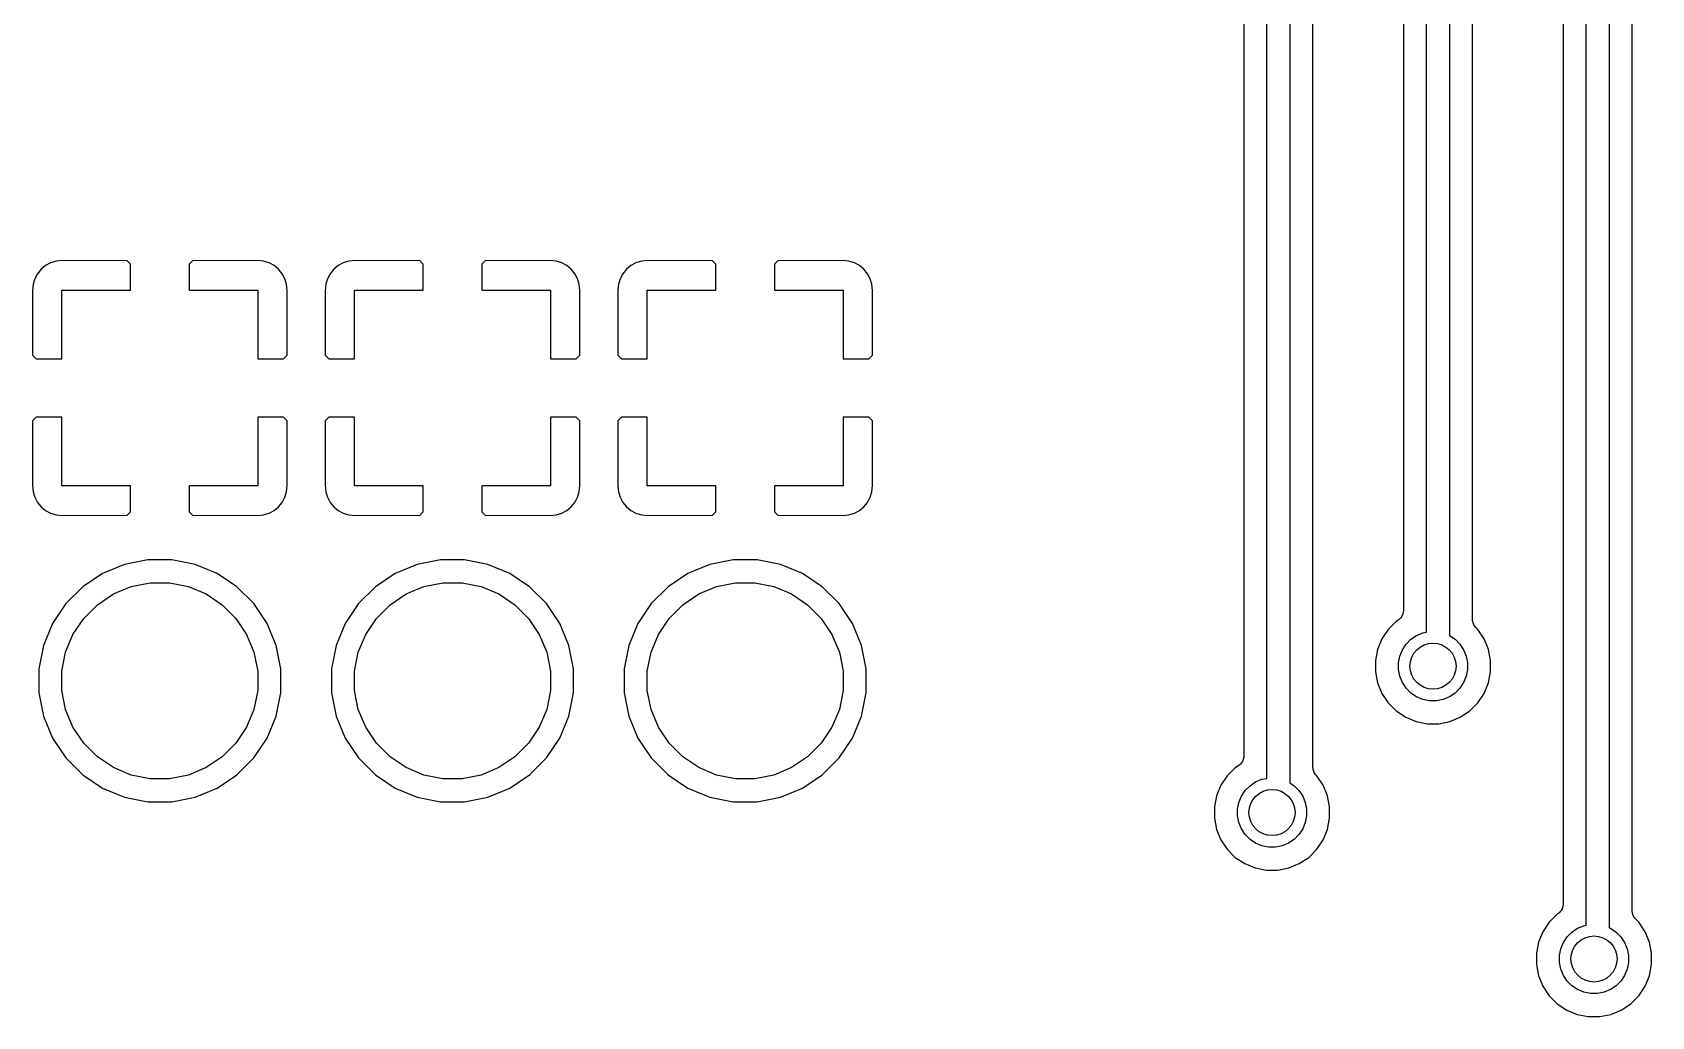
# Model space of a CAD drawing. Extents: x 49 to 143, y -158 to -38.
# Drawn here: x 64.93 to 78.99, y -61.97 to -53.43 of the extents above; entities that cross this region are included whole.
import ezdxf

# ---------------------------------------------------------------- set-up
doc = ezdxf.new("R2010")
doc.units = 0
doc.layers.add('BLACK', color=7, linetype='CONTINUOUS')

msp = doc.modelspace()

# ---------------------------------------------------------------- linework, layer by layer
at = {"layer": 'BLACK', "linetype": 'CONTINUOUS'}
for p, q in [((77.032, -58.6335), (77.032, -44.6918)), ((77.232, -44.6918), (77.232, -58.6627)), ((76.832, -47.2324), (76.832, -58.4449)), ((77.432, -58.5225), (77.432, -47.2324)), ((75.647, -59.9011), (75.647, -47.5318)), ((75.847, -47.5318), (75.847, -59.9408)), ((78.417, -61.1758), (78.417, -47.5318)), ((78.617, -47.5318), (78.617, -61.1975)), ((75.447, -47.7609), (75.447, -59.7069)), ((76.047, -59.8045), (76.047, -47.7609)), ((78.217, -47.7609), (78.217, -60.9929)), ((78.817, -61.0505), (78.817, -47.7609)), ((65.0095, -55.4845), (64.9778, -55.5232)), ((65.0482, -55.4528), (65.0095, -55.4845)), ((65.0923, -55.4292), (65.0482, -55.4528)), ((65.1402, -55.4147), (65.0923, -55.4292)), ((65.1948, -55.4093), (65.1402, -55.4147)), ((65.756, -55.4109), (65.1948, -55.4093)), ((65.786, -55.4409), (65.756, -55.4109)), ((65.786, -55.665), (65.786, -55.4409)), ((66.324, -55.4109), (66.294, -55.4409)), ((66.294, -55.4409), (66.294, -55.665)), ((66.8852, -55.4093), (66.324, -55.4109)), ((66.9398, -55.4147), (66.8852, -55.4093)), ((66.9877, -55.4292), (66.9398, -55.4147)), ((67.0318, -55.4528), (66.9877, -55.4292)), ((67.0705, -55.4845), (67.0318, -55.4528)), ((67.1022, -55.5232), (67.0705, -55.4845)), ((67.5495, -55.4845), (67.5178, -55.5232)), ((67.5882, -55.4528), (67.5495, -55.4845)), ((67.6323, -55.4292), (67.5882, -55.4528)), ((67.6802, -55.4147), (67.6323, -55.4292)), ((67.7348, -55.4093), (67.6802, -55.4147)), ((68.296, -55.4109), (67.7348, -55.4093)), ((68.326, -55.4409), (68.296, -55.4109)), ((68.326, -55.665), (68.326, -55.4409)), ((68.864, -55.4109), (68.834, -55.4409)), ((68.834, -55.4409), (68.834, -55.665)), ((69.4252, -55.4093), (68.864, -55.4109)), ((69.4798, -55.4147), (69.4252, -55.4093)), ((69.5277, -55.4292), (69.4798, -55.4147)), ((69.5718, -55.4528), (69.5277, -55.4292)), ((69.6105, -55.4845), (69.5718, -55.4528)), ((69.6422, -55.5232), (69.6105, -55.4845)), ((70.0895, -55.4845), (70.0578, -55.5232)), ((70.1282, -55.4528), (70.0895, -55.4845)), ((70.1723, -55.4292), (70.1282, -55.4528)), ((70.2202, -55.4147), (70.1723, -55.4292)), ((70.2748, -55.4093), (70.2202, -55.4147)), ((70.836, -55.4109), (70.2748, -55.4093)), ((70.866, -55.4409), (70.836, -55.4109)), ((70.866, -55.665), (70.866, -55.4409)), ((71.404, -55.4109), (71.374, -55.4409)), ((71.374, -55.4409), (71.374, -55.665)), ((71.9652, -55.4093), (71.404, -55.4109)), ((72.0198, -55.4147), (71.9652, -55.4093)), ((72.0677, -55.4292), (72.0198, -55.4147)), ((72.1118, -55.4528), (72.0677, -55.4292)), ((72.1505, -55.4845), (72.1118, -55.4528)), ((72.1822, -55.5232), (72.1505, -55.4845)), ((64.9397, -55.6152), (64.9343, -55.6698)), ((64.9542, -55.5673), (64.9397, -55.6152)), ((64.9778, -55.5232), (64.9542, -55.5673)), ((67.1258, -55.5673), (67.1022, -55.5232)), ((67.1403, -55.6152), (67.1258, -55.5673)), ((67.1457, -55.6698), (67.1403, -55.6152)), ((67.4797, -55.6152), (67.4743, -55.6698)), ((67.4942, -55.5673), (67.4797, -55.6152)), ((67.5178, -55.5232), (67.4942, -55.5673)), ((69.6658, -55.5673), (69.6422, -55.5232)), ((69.6803, -55.6152), (69.6658, -55.5673)), ((69.6857, -55.6698), (69.6803, -55.6152)), ((70.0197, -55.6152), (70.0143, -55.6698)), ((70.0342, -55.5673), (70.0197, -55.6152)), ((70.0578, -55.5232), (70.0342, -55.5673)), ((72.2058, -55.5673), (72.1822, -55.5232)), ((72.2203, -55.6152), (72.2058, -55.5673)), ((72.2257, -55.6698), (72.2203, -55.6152)), ((64.9343, -55.6698), (64.9359, -56.231)), ((65.19, -56.261), (65.19, -55.665)), ((65.19, -55.665), (65.786, -55.665)), ((66.294, -55.665), (66.89, -55.665)), ((66.89, -55.665), (66.89, -56.261)), ((67.1441, -56.231), (67.1457, -55.6698)), ((67.4743, -55.6698), (67.4759, -56.231)), ((67.73, -56.261), (67.73, -55.665)), ((67.73, -55.665), (68.326, -55.665)), ((68.834, -55.665), (69.43, -55.665)), ((69.43, -55.665), (69.43, -56.261)), ((69.6841, -56.231), (69.6857, -55.6698)), ((70.0143, -55.6698), (70.0159, -56.231)), ((70.27, -56.261), (70.27, -55.665)), ((70.27, -55.665), (70.866, -55.665)), ((71.374, -55.665), (71.97, -55.665)), ((71.97, -55.665), (71.97, -56.261)), ((72.2241, -56.231), (72.2257, -55.6698)), ((64.9359, -56.231), (64.9659, -56.261)), ((64.9659, -56.261), (65.19, -56.261)), ((66.89, -56.261), (67.1141, -56.261)), ((67.1141, -56.261), (67.1441, -56.231)), ((67.4759, -56.231), (67.5059, -56.261)), ((67.5059, -56.261), (67.73, -56.261)), ((69.43, -56.261), (69.6541, -56.261)), ((69.6541, -56.261), (69.6841, -56.231)), ((70.0159, -56.231), (70.0459, -56.261)), ((70.0459, -56.261), (70.27, -56.261)), ((71.97, -56.261), (72.1941, -56.261)), ((72.1941, -56.261), (72.2241, -56.231)), ((64.9359, -56.799), (64.9343, -57.3602)), ((64.9659, -56.769), (64.9359, -56.799)), ((65.19, -56.769), (64.9659, -56.769)), ((65.19, -57.365), (65.19, -56.769)), ((66.89, -56.769), (66.89, -57.365)), ((67.1141, -56.769), (66.89, -56.769)), ((67.1441, -56.799), (67.1141, -56.769)), ((67.1457, -57.3602), (67.1441, -56.799)), ((67.4759, -56.799), (67.4743, -57.3602)), ((67.5059, -56.769), (67.4759, -56.799)), ((67.73, -56.769), (67.5059, -56.769)), ((67.73, -57.365), (67.73, -56.769)), ((69.43, -56.769), (69.43, -57.365)), ((69.6541, -56.769), (69.43, -56.769)), ((69.6841, -56.799), (69.6541, -56.769)), ((69.6857, -57.3602), (69.6841, -56.799)), ((70.0159, -56.799), (70.0143, -57.3602)), ((70.0459, -56.769), (70.0159, -56.799)), ((70.27, -56.769), (70.0459, -56.769)), ((70.27, -57.365), (70.27, -56.769)), ((71.97, -56.769), (71.97, -57.365)), ((72.1941, -56.769), (71.97, -56.769)), ((72.2241, -56.799), (72.1941, -56.769)), ((72.2257, -57.3602), (72.2241, -56.799)), ((64.9343, -57.3602), (64.9397, -57.4148)), ((64.9397, -57.4148), (64.9542, -57.4627)), ((64.9542, -57.4627), (64.9778, -57.5068)), ((65.786, -57.365), (65.19, -57.365)), ((65.786, -57.5891), (65.786, -57.365)), ((66.89, -57.365), (66.294, -57.365)), ((66.294, -57.365), (66.294, -57.5891)), ((67.1022, -57.5068), (67.1258, -57.4627)), ((67.1258, -57.4627), (67.1403, -57.4148)), ((67.1403, -57.4148), (67.1457, -57.3602)), ((67.4743, -57.3602), (67.4797, -57.4148)), ((67.4797, -57.4148), (67.4942, -57.4627)), ((67.4942, -57.4627), (67.5178, -57.5068)), ((68.326, -57.365), (67.73, -57.365)), ((68.326, -57.5891), (68.326, -57.365)), ((69.43, -57.365), (68.834, -57.365)), ((68.834, -57.365), (68.834, -57.5891)), ((69.6422, -57.5068), (69.6658, -57.4627)), ((69.6658, -57.4627), (69.6803, -57.4148)), ((69.6803, -57.4148), (69.6857, -57.3602)), ((70.0143, -57.3602), (70.0197, -57.4148)), ((70.0197, -57.4148), (70.0342, -57.4627)), ((70.0342, -57.4627), (70.0578, -57.5068)), ((70.866, -57.365), (70.27, -57.365)), ((70.866, -57.5891), (70.866, -57.365)), ((71.97, -57.365), (71.374, -57.365)), ((71.374, -57.365), (71.374, -57.5891)), ((72.1822, -57.5068), (72.2058, -57.4627)), ((72.2058, -57.4627), (72.2203, -57.4148)), ((72.2203, -57.4148), (72.2257, -57.3602)), ((64.9778, -57.5068), (65.0095, -57.5455)), ((65.0095, -57.5455), (65.0482, -57.5772)), ((65.0482, -57.5772), (65.0923, -57.6008)), ((65.0923, -57.6008), (65.1402, -57.6153)), ((65.756, -57.6191), (65.786, -57.5891)), ((66.294, -57.5891), (66.324, -57.6191)), ((66.9398, -57.6153), (66.9877, -57.6008)), ((66.9877, -57.6008), (67.0318, -57.5772)), ((67.0318, -57.5772), (67.0705, -57.5455)), ((67.0705, -57.5455), (67.1022, -57.5068)), ((67.5178, -57.5068), (67.5495, -57.5455)), ((67.5495, -57.5455), (67.5882, -57.5772)), ((67.5882, -57.5772), (67.6323, -57.6008)), ((67.6323, -57.6008), (67.6802, -57.6153)), ((68.296, -57.6191), (68.326, -57.5891)), ((68.834, -57.5891), (68.864, -57.6191)), ((69.4798, -57.6153), (69.5277, -57.6008)), ((69.5277, -57.6008), (69.5718, -57.5772)), ((69.5718, -57.5772), (69.6105, -57.5455)), ((69.6105, -57.5455), (69.6422, -57.5068)), ((70.0578, -57.5068), (70.0895, -57.5455)), ((70.0895, -57.5455), (70.1282, -57.5772)), ((70.1282, -57.5772), (70.1723, -57.6008)), ((70.1723, -57.6008), (70.2202, -57.6153)), ((70.836, -57.6191), (70.866, -57.5891)), ((71.374, -57.5891), (71.404, -57.6191)), ((72.0198, -57.6153), (72.0677, -57.6008)), ((72.0677, -57.6008), (72.1118, -57.5772)), ((72.1118, -57.5772), (72.1505, -57.5455)), ((72.1505, -57.5455), (72.1822, -57.5068)), ((65.1402, -57.6153), (65.1948, -57.6207)), ((65.1948, -57.6207), (65.756, -57.6191)), ((66.324, -57.6191), (66.8852, -57.6207)), ((66.8852, -57.6207), (66.9398, -57.6153)), ((67.6802, -57.6153), (67.7348, -57.6207)), ((67.7348, -57.6207), (68.296, -57.6191)), ((68.864, -57.6191), (69.4252, -57.6207)), ((69.4252, -57.6207), (69.4798, -57.6153)), ((70.2202, -57.6153), (70.2748, -57.6207)), ((70.2748, -57.6207), (70.836, -57.6191)), ((71.404, -57.6191), (71.9652, -57.6207)), ((71.9652, -57.6207), (72.0198, -57.6153)), ((65.9366, -58.005), (65.7337, -58.0454)), ((66.1434, -58.005), (65.9366, -58.005)), ((66.3463, -58.0454), (66.1434, -58.005)), ((68.4766, -58.005), (68.2737, -58.0454)), ((68.6834, -58.005), (68.4766, -58.005)), ((68.8863, -58.0454), (68.6834, -58.005)), ((71.0166, -58.005), (70.8137, -58.0454)), ((71.2234, -58.005), (71.0166, -58.005)), ((71.4263, -58.0454), (71.2234, -58.005)), ((65.5426, -58.1245), (65.3707, -58.2394)), ((65.7337, -58.0454), (65.5426, -58.1245)), ((66.5374, -58.1245), (66.3463, -58.0454)), ((66.7093, -58.2394), (66.5374, -58.1245)), ((68.0826, -58.1245), (67.9107, -58.2394)), ((68.2737, -58.0454), (68.0826, -58.1245)), ((69.0774, -58.1245), (68.8863, -58.0454)), ((69.2493, -58.2394), (69.0774, -58.1245)), ((70.6226, -58.1245), (70.4507, -58.2394)), ((70.8137, -58.0454), (70.6226, -58.1245)), ((71.6174, -58.1245), (71.4263, -58.0454)), ((71.7893, -58.2394), (71.6174, -58.1245)), ((65.3707, -58.2394), (65.2244, -58.3857)), ((65.4982, -58.3948), (65.6374, -58.3017)), ((65.6374, -58.3017), (65.7921, -58.2377)), ((65.7921, -58.2377), (65.9563, -58.205)), ((65.9563, -58.205), (66.1237, -58.205)), ((66.1237, -58.205), (66.2879, -58.2377)), ((66.2879, -58.2377), (66.4426, -58.3017)), ((66.4426, -58.3017), (66.5818, -58.3948)), ((66.8556, -58.3857), (66.7093, -58.2394)), ((67.9107, -58.2394), (67.7644, -58.3857)), ((68.0382, -58.3948), (68.1774, -58.3017)), ((68.1774, -58.3017), (68.3321, -58.2377)), ((68.3321, -58.2377), (68.4963, -58.205)), ((68.4963, -58.205), (68.6637, -58.205)), ((68.6637, -58.205), (68.8279, -58.2377)), ((68.8279, -58.2377), (68.9826, -58.3017)), ((68.9826, -58.3017), (69.1218, -58.3948)), ((69.3956, -58.3857), (69.2493, -58.2394)), ((70.4507, -58.2394), (70.3044, -58.3857)), ((70.5782, -58.3948), (70.7174, -58.3017)), ((70.7174, -58.3017), (70.8721, -58.2377)), ((70.8721, -58.2377), (71.0363, -58.205)), ((71.0363, -58.205), (71.2037, -58.205)), ((71.2037, -58.205), (71.3679, -58.2377)), ((71.3679, -58.2377), (71.5226, -58.3017)), ((71.5226, -58.3017), (71.6618, -58.3948)), ((71.9356, -58.3857), (71.7893, -58.2394)), ((65.2244, -58.3857), (65.1095, -58.5576)), ((65.3798, -58.5132), (65.4982, -58.3948)), ((66.5818, -58.3948), (66.7002, -58.5132)), ((66.9705, -58.5576), (66.8556, -58.3857)), ((67.7644, -58.3857), (67.6495, -58.5576)), ((67.9198, -58.5132), (68.0382, -58.3948)), ((69.1218, -58.3948), (69.2402, -58.5132)), ((69.5105, -58.5576), (69.3956, -58.3857)), ((70.3044, -58.3857), (70.1895, -58.5576)), ((70.4598, -58.5132), (70.5782, -58.3948)), ((71.6618, -58.3948), (71.7802, -58.5132)), ((72.0505, -58.5576), (71.9356, -58.3857)), ((76.832, -58.4463), (76.831, -58.4556)), ((76.832, -58.4449), (76.832, -58.4453)), ((76.832, -58.4453), (76.832, -58.4454)), ((76.832, -58.4454), (76.832, -58.4454)), ((76.832, -58.4454), (76.832, -58.4463)), ((65.1095, -58.5576), (65.0304, -58.7487)), ((65.2867, -58.6524), (65.3798, -58.5132)), ((66.7002, -58.5132), (66.7933, -58.6524)), ((67.0496, -58.7487), (66.9705, -58.5576)), ((67.6495, -58.5576), (67.5704, -58.7487)), ((67.8267, -58.6524), (67.9198, -58.5132)), ((69.2402, -58.5132), (69.3333, -58.6524)), ((69.5896, -58.7487), (69.5105, -58.5576)), ((70.1895, -58.5576), (70.1104, -58.7487)), ((70.3667, -58.6524), (70.4598, -58.5132)), ((71.7802, -58.5132), (71.8733, -58.6524)), ((72.1296, -58.7487), (72.0505, -58.5576)), ((76.7703, -58.5396), (76.7006, -58.6093)), ((76.7876, -58.5281), (76.7703, -58.5396)), ((76.7948, -58.5221), (76.7876, -58.5281)), ((76.802, -58.5164), (76.7948, -58.5221)), ((76.8023, -58.516), (76.802, -58.5164)), ((76.8027, -58.5157), (76.8023, -58.516)), ((76.8086, -58.5085), (76.8027, -58.5157)), ((76.8145, -58.5014), (76.8086, -58.5085)), ((76.8147, -58.501), (76.8145, -58.5014)), ((76.8151, -58.5006), (76.8147, -58.501)), ((76.8195, -58.4924), (76.8151, -58.5006)), ((76.8239, -58.4843), (76.8195, -58.4924)), ((76.8241, -58.4839), (76.8239, -58.4843)), ((76.8243, -58.4834), (76.8241, -58.4839)), ((76.827, -58.4746), (76.8243, -58.4834)), ((76.8298, -58.4657), (76.827, -58.4746)), ((76.8299, -58.4652), (76.8298, -58.4657)), ((76.83, -58.4648), (76.8299, -58.4652)), ((76.831, -58.4556), (76.83, -58.4648)), ((77.4329, -58.5317), (77.432, -58.5225)), ((77.4337, -58.5409), (77.4329, -58.5317)), ((77.4339, -58.5414), (77.4337, -58.5409)), ((77.4339, -58.5419), (77.4339, -58.5414)), ((77.4366, -58.5508), (77.4339, -58.5419)), ((77.4392, -58.5596), (77.4366, -58.5508)), ((77.4394, -58.5601), (77.4392, -58.5596)), ((77.4395, -58.5606), (77.4394, -58.5601)), ((77.4439, -58.5687), (77.4395, -58.5606)), ((77.4481, -58.5769), (77.4439, -58.5687)), ((77.4485, -58.5773), (77.4481, -58.5769)), ((77.4487, -58.5778), (77.4485, -58.5773)), ((77.4545, -58.585), (77.4487, -58.5778)), ((77.4603, -58.5922), (77.4545, -58.585)), ((77.461, -58.5929), (77.4603, -58.5922)), ((77.4611, -58.5929), (77.461, -58.5929)), ((77.461, -58.5929), (77.461, -58.5929)), ((77.4613, -58.5932), (77.4611, -58.5929)), ((77.4774, -58.6093), (77.4613, -58.5932)), ((65.2227, -58.8071), (65.2867, -58.6524)), ((66.7933, -58.6524), (66.8573, -58.8071)), ((67.7627, -58.8071), (67.8267, -58.6524)), ((69.3333, -58.6524), (69.3973, -58.8071)), ((70.3027, -58.8071), (70.3667, -58.6524)), ((71.8733, -58.6524), (71.9373, -58.8071)), ((76.6459, -58.6912), (76.6082, -58.7822)), ((76.7006, -58.6093), (76.6459, -58.6912)), ((76.856, -58.7368), (76.8978, -58.695)), ((76.8978, -58.695), (76.9469, -58.6621)), ((76.9469, -58.6621), (77.0015, -58.6395)), ((77.0015, -58.6395), (77.032, -58.6335)), ((77.232, -58.6627), (77.2802, -58.695)), ((77.2802, -58.695), (77.322, -58.7368)), ((77.5321, -58.6912), (77.4774, -58.6093)), ((77.5698, -58.7822), (77.5321, -58.6912)), ((65.0304, -58.7487), (64.99, -58.9516)), ((65.19, -58.9713), (65.2227, -58.8071)), ((66.8573, -58.8071), (66.89, -58.9713)), ((67.09, -58.9516), (67.0496, -58.7487)), ((67.5704, -58.7487), (67.53, -58.9516)), ((67.73, -58.9713), (67.7627, -58.8071)), ((69.3973, -58.8071), (69.43, -58.9713)), ((69.63, -58.9516), (69.5896, -58.7487)), ((70.1104, -58.7487), (70.07, -58.9516)), ((70.27, -58.9713), (70.3027, -58.8071)), ((71.9373, -58.8071), (71.97, -58.9713)), ((72.17, -58.9516), (72.1296, -58.7487)), ((76.6082, -58.7822), (76.589, -58.8788)), ((76.789, -58.8985), (76.8005, -58.8405)), ((76.8005, -58.8405), (76.8231, -58.7859)), ((76.8231, -58.7859), (76.856, -58.7368)), ((77.322, -58.7368), (77.3549, -58.7859)), ((77.3549, -58.7859), (77.3775, -58.8405)), ((77.3775, -58.8405), (77.389, -58.8985)), ((77.589, -58.8788), (77.5698, -58.7822)), ((64.99, -58.9516), (64.99, -59.1584)), ((65.19, -59.1387), (65.19, -58.9713)), ((66.89, -58.9713), (66.89, -59.1387)), ((67.09, -59.1584), (67.09, -58.9516)), ((67.53, -58.9516), (67.53, -59.1584)), ((67.73, -59.1387), (67.73, -58.9713)), ((69.43, -58.9713), (69.43, -59.1387)), ((69.63, -59.1584), (69.63, -58.9516)), ((70.07, -58.9516), (70.07, -59.1584)), ((70.27, -59.1387), (70.27, -58.9713)), ((71.97, -58.9713), (71.97, -59.1387)), ((72.17, -59.1584), (72.17, -58.9516)), ((76.589, -58.8788), (76.589, -58.9772)), ((76.589, -58.9772), (76.6082, -59.0738)), ((76.789, -58.9575), (76.789, -58.8985)), ((76.8005, -59.0155), (76.789, -58.9575)), ((76.8231, -59.0701), (76.8005, -59.0155)), ((77.3775, -59.0155), (77.3549, -59.0701)), ((77.389, -58.9575), (77.3775, -59.0155)), ((77.389, -58.8985), (77.389, -58.9575)), ((77.5698, -59.0738), (77.589, -58.9772)), ((77.589, -58.9772), (77.589, -58.8788)), ((65.2227, -59.3029), (65.19, -59.1387)), ((66.89, -59.1387), (66.8573, -59.3029)), ((67.7627, -59.3029), (67.73, -59.1387)), ((69.43, -59.1387), (69.3973, -59.3029)), ((70.3027, -59.3029), (70.27, -59.1387)), ((71.97, -59.1387), (71.9373, -59.3029)), ((76.6082, -59.0738), (76.6459, -59.1648)), ((76.856, -59.1192), (76.8231, -59.0701)), ((76.8978, -59.161), (76.856, -59.1192)), ((77.322, -59.1192), (77.2802, -59.161)), ((77.3549, -59.0701), (77.322, -59.1192)), ((77.5321, -59.1648), (77.5698, -59.0738)), ((64.99, -59.1584), (65.0304, -59.3613)), ((67.0496, -59.3613), (67.09, -59.1584)), ((67.53, -59.1584), (67.5704, -59.3613)), ((69.5896, -59.3613), (69.63, -59.1584)), ((70.07, -59.1584), (70.1104, -59.3613)), ((72.1296, -59.3613), (72.17, -59.1584)), ((76.6459, -59.1648), (76.7006, -59.2467)), ((76.7006, -59.2467), (76.7703, -59.3164)), ((76.9469, -59.1939), (76.8978, -59.161)), ((77.0015, -59.2165), (76.9469, -59.1939)), ((77.0595, -59.228), (77.0015, -59.2165)), ((77.1185, -59.228), (77.0595, -59.228)), ((77.1765, -59.2165), (77.1185, -59.228)), ((77.2311, -59.1939), (77.1765, -59.2165)), ((77.2802, -59.161), (77.2311, -59.1939)), ((77.4077, -59.3164), (77.4774, -59.2467)), ((77.4774, -59.2467), (77.5321, -59.1648)), ((65.0304, -59.3613), (65.1095, -59.5524)), ((65.2867, -59.4576), (65.2227, -59.3029)), ((66.8573, -59.3029), (66.7933, -59.4576)), ((66.9705, -59.5524), (67.0496, -59.3613)), ((67.5704, -59.3613), (67.6495, -59.5524)), ((67.8267, -59.4576), (67.7627, -59.3029)), ((69.3973, -59.3029), (69.3333, -59.4576)), ((69.5105, -59.5524), (69.5896, -59.3613)), ((70.1104, -59.3613), (70.1895, -59.5524)), ((70.3667, -59.4576), (70.3027, -59.3029)), ((71.9373, -59.3029), (71.8733, -59.4576)), ((72.0505, -59.5524), (72.1296, -59.3613)), ((76.7703, -59.3164), (76.8522, -59.3711)), ((76.8522, -59.3711), (76.9432, -59.4088)), ((76.9432, -59.4088), (77.0398, -59.428)), ((77.0398, -59.428), (77.1382, -59.428)), ((77.1382, -59.428), (77.2348, -59.4088)), ((77.2348, -59.4088), (77.3258, -59.3711)), ((77.3258, -59.3711), (77.4077, -59.3164)), ((65.1095, -59.5524), (65.2244, -59.7243)), ((65.3798, -59.5968), (65.2867, -59.4576)), ((66.7933, -59.4576), (66.7002, -59.5968)), ((66.8556, -59.7243), (66.9705, -59.5524)), ((67.6495, -59.5524), (67.7644, -59.7243)), ((67.9198, -59.5968), (67.8267, -59.4576)), ((69.3333, -59.4576), (69.2402, -59.5968)), ((69.3956, -59.7243), (69.5105, -59.5524)), ((70.1895, -59.5524), (70.3044, -59.7243)), ((70.4598, -59.5968), (70.3667, -59.4576)), ((71.8733, -59.4576), (71.7802, -59.5968)), ((71.9356, -59.7243), (72.0505, -59.5524)), ((65.4982, -59.7152), (65.3798, -59.5968)), ((65.6374, -59.8083), (65.4982, -59.7152)), ((66.5818, -59.7152), (66.4426, -59.8083)), ((66.7002, -59.5968), (66.5818, -59.7152)), ((68.0382, -59.7152), (67.9198, -59.5968)), ((68.1774, -59.8083), (68.0382, -59.7152)), ((69.1218, -59.7152), (68.9826, -59.8083)), ((69.2402, -59.5968), (69.1218, -59.7152)), ((70.5782, -59.7152), (70.4598, -59.5968)), ((70.7174, -59.8083), (70.5782, -59.7152)), ((71.6618, -59.7152), (71.5226, -59.8083)), ((71.7802, -59.5968), (71.6618, -59.7152)), ((75.446, -59.7175), (75.445, -59.7268)), ((75.447, -59.7083), (75.446, -59.7175)), ((75.447, -59.7069), (75.447, -59.7073)), ((75.447, -59.7073), (75.447, -59.7073)), ((75.447, -59.7073), (75.447, -59.7074)), ((75.447, -59.7074), (75.447, -59.7083)), ((65.2244, -59.7243), (65.3707, -59.8706)), ((65.7921, -59.8723), (65.6374, -59.8083)), ((66.4426, -59.8083), (66.2879, -59.8723)), ((66.7093, -59.8706), (66.8556, -59.7243)), ((67.7644, -59.7243), (67.9107, -59.8706)), ((68.3321, -59.8723), (68.1774, -59.8083)), ((68.9826, -59.8083), (68.8279, -59.8723)), ((69.2493, -59.8706), (69.3956, -59.7243)), ((70.3044, -59.7243), (70.4507, -59.8706)), ((70.8721, -59.8723), (70.7174, -59.8083)), ((71.5226, -59.8083), (71.3679, -59.8723)), ((71.7893, -59.8706), (71.9356, -59.7243)), ((75.3733, -59.8096), (75.3036, -59.8793)), ((75.4026, -59.7901), (75.3733, -59.8096)), ((75.4098, -59.7841), (75.4026, -59.7901)), ((75.417, -59.7784), (75.4098, -59.7841)), ((75.4173, -59.778), (75.417, -59.7784)), ((75.4176, -59.7777), (75.4173, -59.778)), ((75.4236, -59.7705), (75.4176, -59.7777)), ((75.4295, -59.7634), (75.4236, -59.7705)), ((75.4297, -59.763), (75.4295, -59.7634)), ((75.4301, -59.7626), (75.4297, -59.763)), ((75.4345, -59.7544), (75.4301, -59.7626)), ((75.4389, -59.7463), (75.4345, -59.7544)), ((75.4391, -59.7458), (75.4389, -59.7463)), ((75.4393, -59.7454), (75.4391, -59.7458)), ((75.442, -59.7366), (75.4393, -59.7454)), ((75.4448, -59.7277), (75.442, -59.7366)), ((75.4449, -59.7272), (75.4448, -59.7277)), ((75.445, -59.7268), (75.4449, -59.7272)), ((76.0479, -59.8137), (76.047, -59.8045)), ((76.0487, -59.8229), (76.0479, -59.8137)), ((76.0489, -59.8234), (76.0487, -59.8229)), ((76.0489, -59.8239), (76.0489, -59.8234)), ((76.0516, -59.8328), (76.0489, -59.8239)), ((76.0542, -59.8416), (76.0516, -59.8328)), ((76.0544, -59.8421), (76.0542, -59.8416)), ((76.0545, -59.8426), (76.0544, -59.8421)), ((76.0589, -59.8507), (76.0545, -59.8426)), ((76.0631, -59.8589), (76.0589, -59.8507)), ((76.0635, -59.8593), (76.0631, -59.8589)), ((76.0637, -59.8598), (76.0635, -59.8593)), ((76.0695, -59.867), (76.0637, -59.8598)), ((65.3707, -59.8706), (65.5426, -59.9855)), ((65.5426, -59.9855), (65.7337, -60.0646)), ((65.9563, -59.905), (65.7921, -59.8723)), ((66.1237, -59.905), (65.9563, -59.905)), ((66.2879, -59.8723), (66.1237, -59.905)), ((66.3463, -60.0646), (66.5374, -59.9855)), ((66.5374, -59.9855), (66.7093, -59.8706)), ((67.9107, -59.8706), (68.0826, -59.9855)), ((68.0826, -59.9855), (68.2737, -60.0646)), ((68.4963, -59.905), (68.3321, -59.8723)), ((68.6637, -59.905), (68.4963, -59.905)), ((68.8279, -59.8723), (68.6637, -59.905)), ((68.8863, -60.0646), (69.0774, -59.9855)), ((69.0774, -59.9855), (69.2493, -59.8706)), ((70.4507, -59.8706), (70.6226, -59.9855)), ((70.6226, -59.9855), (70.8137, -60.0646)), ((71.0363, -59.905), (70.8721, -59.8723)), ((71.2037, -59.905), (71.0363, -59.905)), ((71.3679, -59.8723), (71.2037, -59.905)), ((71.4263, -60.0646), (71.6174, -59.9855)), ((71.6174, -59.9855), (71.7893, -59.8706)), ((75.2489, -59.9612), (75.2112, -60.0522)), ((75.3036, -59.8793), (75.2489, -59.9612)), ((75.459, -60.0068), (75.5008, -59.965)), ((75.5008, -59.965), (75.5499, -59.9321)), ((75.5499, -59.9321), (75.6045, -59.9095)), ((75.6045, -59.9095), (75.647, -59.9011)), ((75.847, -59.9408), (75.8832, -59.965)), ((75.8832, -59.965), (75.925, -60.0068)), ((76.0753, -59.8742), (76.0695, -59.867)), ((76.076, -59.8749), (76.0753, -59.8742)), ((76.0761, -59.8749), (76.076, -59.8749)), ((76.076, -59.8749), (76.076, -59.8749)), ((76.0763, -59.8752), (76.0761, -59.8749)), ((76.0804, -59.8793), (76.0763, -59.8752)), ((76.1351, -59.9612), (76.0804, -59.8793)), ((76.1728, -60.0522), (76.1351, -59.9612)), ((65.7337, -60.0646), (65.9366, -60.105)), ((65.9366, -60.105), (66.1434, -60.105)), ((66.1434, -60.105), (66.3463, -60.0646)), ((68.2737, -60.0646), (68.4766, -60.105)), ((68.4766, -60.105), (68.6834, -60.105)), ((68.6834, -60.105), (68.8863, -60.0646)), ((70.8137, -60.0646), (71.0166, -60.105)), ((71.0166, -60.105), (71.2234, -60.105)), ((71.2234, -60.105), (71.4263, -60.0646)), ((75.2112, -60.0522), (75.192, -60.1488)), ((75.392, -60.1685), (75.4035, -60.1105)), ((75.4035, -60.1105), (75.4261, -60.0559)), ((75.4261, -60.0559), (75.459, -60.0068)), ((75.925, -60.0068), (75.9579, -60.0559)), ((75.9579, -60.0559), (75.9805, -60.1105)), ((75.9805, -60.1105), (75.992, -60.1685)), ((76.192, -60.1488), (76.1728, -60.0522)), ((75.192, -60.1488), (75.192, -60.2472)), ((75.192, -60.2472), (75.2112, -60.3438)), ((75.392, -60.2275), (75.392, -60.1685)), ((75.4035, -60.2855), (75.392, -60.2275)), ((75.992, -60.2275), (75.9805, -60.2855)), ((75.992, -60.1685), (75.992, -60.2275)), ((76.1728, -60.3438), (76.192, -60.2472)), ((76.192, -60.2472), (76.192, -60.1488)), ((75.2112, -60.3438), (75.2489, -60.4348)), ((75.4261, -60.3401), (75.4035, -60.2855)), ((75.459, -60.3892), (75.4261, -60.3401)), ((75.5008, -60.431), (75.459, -60.3892)), ((75.925, -60.3892), (75.8832, -60.431)), ((75.9579, -60.3401), (75.925, -60.3892)), ((75.9805, -60.2855), (75.9579, -60.3401)), ((76.1351, -60.4348), (76.1728, -60.3438)), ((75.2489, -60.4348), (75.3036, -60.5167)), ((75.3036, -60.5167), (75.3733, -60.5864)), ((75.5499, -60.4639), (75.5008, -60.431)), ((75.6045, -60.4865), (75.5499, -60.4639)), ((75.6625, -60.498), (75.6045, -60.4865)), ((75.7215, -60.498), (75.6625, -60.498)), ((75.7795, -60.4865), (75.7215, -60.498)), ((75.8341, -60.4639), (75.7795, -60.4865)), ((75.8832, -60.431), (75.8341, -60.4639)), ((76.0107, -60.5864), (76.0804, -60.5167)), ((76.0804, -60.5167), (76.1351, -60.4348)), ((75.3733, -60.5864), (75.4552, -60.6411)), ((75.4552, -60.6411), (75.5462, -60.6788)), ((75.5462, -60.6788), (75.6428, -60.698)), ((75.6428, -60.698), (75.7412, -60.698)), ((75.7412, -60.698), (75.8378, -60.6788)), ((75.8378, -60.6788), (75.9288, -60.6411)), ((75.9288, -60.6411), (76.0107, -60.5864)), ((78.1673, -61.0796), (78.0976, -61.1493)), ((78.1726, -61.0761), (78.1673, -61.0796)), ((78.1798, -61.0701), (78.1726, -61.0761)), ((78.187, -61.0644), (78.1798, -61.0701)), ((78.1873, -61.064), (78.187, -61.0644)), ((78.1876, -61.0637), (78.1873, -61.064)), ((78.1936, -61.0565), (78.1876, -61.0637)), ((78.1995, -61.0494), (78.1936, -61.0565)), ((78.1997, -61.049), (78.1995, -61.0494)), ((78.2, -61.0486), (78.1997, -61.049)), ((78.2045, -61.0404), (78.2, -61.0486)), ((78.2089, -61.0323), (78.2045, -61.0404)), ((78.2091, -61.0319), (78.2089, -61.0323)), ((78.2093, -61.0315), (78.2091, -61.0319)), ((78.212, -61.0226), (78.2093, -61.0315)), ((78.2148, -61.0137), (78.212, -61.0226)), ((78.2149, -61.0133), (78.2148, -61.0137)), ((78.215, -61.0128), (78.2149, -61.0133)), ((78.216, -61.0036), (78.215, -61.0128)), ((78.217, -60.9943), (78.216, -61.0036)), ((78.217, -60.9929), (78.217, -60.9934)), ((78.217, -60.9934), (78.217, -60.9934)), ((78.217, -60.9934), (78.217, -60.9934)), ((78.217, -60.9934), (78.217, -60.9943)), ((78.8179, -61.0597), (78.817, -61.0505)), ((78.8187, -61.0689), (78.8179, -61.0597)), ((78.8189, -61.0694), (78.8187, -61.0689)), ((78.8189, -61.0699), (78.8189, -61.0694)), ((78.8216, -61.0788), (78.8189, -61.0699)), ((78.8242, -61.0876), (78.8216, -61.0788)), ((78.8244, -61.0881), (78.8242, -61.0876)), ((78.8245, -61.0886), (78.8244, -61.0881)), ((78.8289, -61.0967), (78.8245, -61.0886)), ((78.8331, -61.1049), (78.8289, -61.0967)), ((78.8335, -61.1053), (78.8331, -61.1049)), ((78.8337, -61.1058), (78.8335, -61.1053)), ((78.8395, -61.113), (78.8337, -61.1058)), ((78.8453, -61.1202), (78.8395, -61.113)), ((78.846, -61.1209), (78.8453, -61.1202)), ((78.8461, -61.1209), (78.846, -61.1209)), ((78.846, -61.1209), (78.846, -61.1209)), ((78.8463, -61.1212), (78.8461, -61.1209)), ((78.8744, -61.1493), (78.8463, -61.1212)), ((78.0429, -61.2312), (78.0052, -61.3222)), ((78.0976, -61.1493), (78.0429, -61.2312)), ((78.253, -61.2768), (78.2948, -61.235)), ((78.2948, -61.235), (78.3439, -61.2021)), ((78.3439, -61.2021), (78.3985, -61.1795)), ((78.3985, -61.1795), (78.417, -61.1758)), ((78.617, -61.1975), (78.6281, -61.2021)), ((78.6281, -61.2021), (78.6772, -61.235)), ((78.6772, -61.235), (78.719, -61.2768)), ((78.9291, -61.2312), (78.8744, -61.1493)), ((78.9668, -61.3222), (78.9291, -61.2312)), ((78.0052, -61.3222), (77.986, -61.4188)), ((78.186, -61.4385), (78.1975, -61.3805)), ((78.1975, -61.3805), (78.2201, -61.3259)), ((78.2201, -61.3259), (78.253, -61.2768)), ((78.719, -61.2768), (78.7519, -61.3259)), ((78.7519, -61.3259), (78.7745, -61.3805)), ((78.7745, -61.3805), (78.786, -61.4385)), ((78.986, -61.4188), (78.9668, -61.3222)), ((77.986, -61.4188), (77.986, -61.5172)), ((77.986, -61.5172), (78.0052, -61.6138)), ((78.186, -61.4975), (78.186, -61.4385)), ((78.1975, -61.5555), (78.186, -61.4975)), ((78.786, -61.4975), (78.7745, -61.5555)), ((78.786, -61.4385), (78.786, -61.4975)), ((78.9668, -61.6138), (78.986, -61.5172)), ((78.986, -61.5172), (78.986, -61.4188)), ((78.0052, -61.6138), (78.0429, -61.7048)), ((78.2201, -61.6101), (78.1975, -61.5555)), ((78.253, -61.6592), (78.2201, -61.6101)), ((78.2948, -61.701), (78.253, -61.6592)), ((78.719, -61.6592), (78.6772, -61.701)), ((78.7519, -61.6101), (78.719, -61.6592)), ((78.7745, -61.5555), (78.7519, -61.6101)), ((78.9291, -61.7048), (78.9668, -61.6138)), ((78.0429, -61.7048), (78.0976, -61.7867)), ((78.0976, -61.7867), (78.1673, -61.8564)), ((78.3439, -61.7339), (78.2948, -61.701)), ((78.3985, -61.7565), (78.3439, -61.7339)), ((78.4565, -61.768), (78.3985, -61.7565)), ((78.5155, -61.768), (78.4565, -61.768)), ((78.5735, -61.7565), (78.5155, -61.768)), ((78.6281, -61.7339), (78.5735, -61.7565)), ((78.6772, -61.701), (78.6281, -61.7339)), ((78.8047, -61.8564), (78.8744, -61.7867)), ((78.8744, -61.7867), (78.9291, -61.7048)), ((78.1673, -61.8564), (78.2492, -61.9111)), ((78.2492, -61.9111), (78.3402, -61.9488)), ((78.3402, -61.9488), (78.4368, -61.968)), ((78.5352, -61.968), (78.6318, -61.9488)), ((78.6318, -61.9488), (78.7228, -61.9111)), ((78.7228, -61.9111), (78.8047, -61.8564)), ((78.4368, -61.968), (78.5352, -61.968))]:
    msp.add_line(p, q, dxfattribs=at)
at = {"layer": 'BLACK'}
for centre in [(77.089, -58.928), (75.692, -60.198), (78.486, -61.468)]:
    msp.add_circle(centre, 0.2, dxfattribs=at)

doc.saveas('drawing.dxf')
